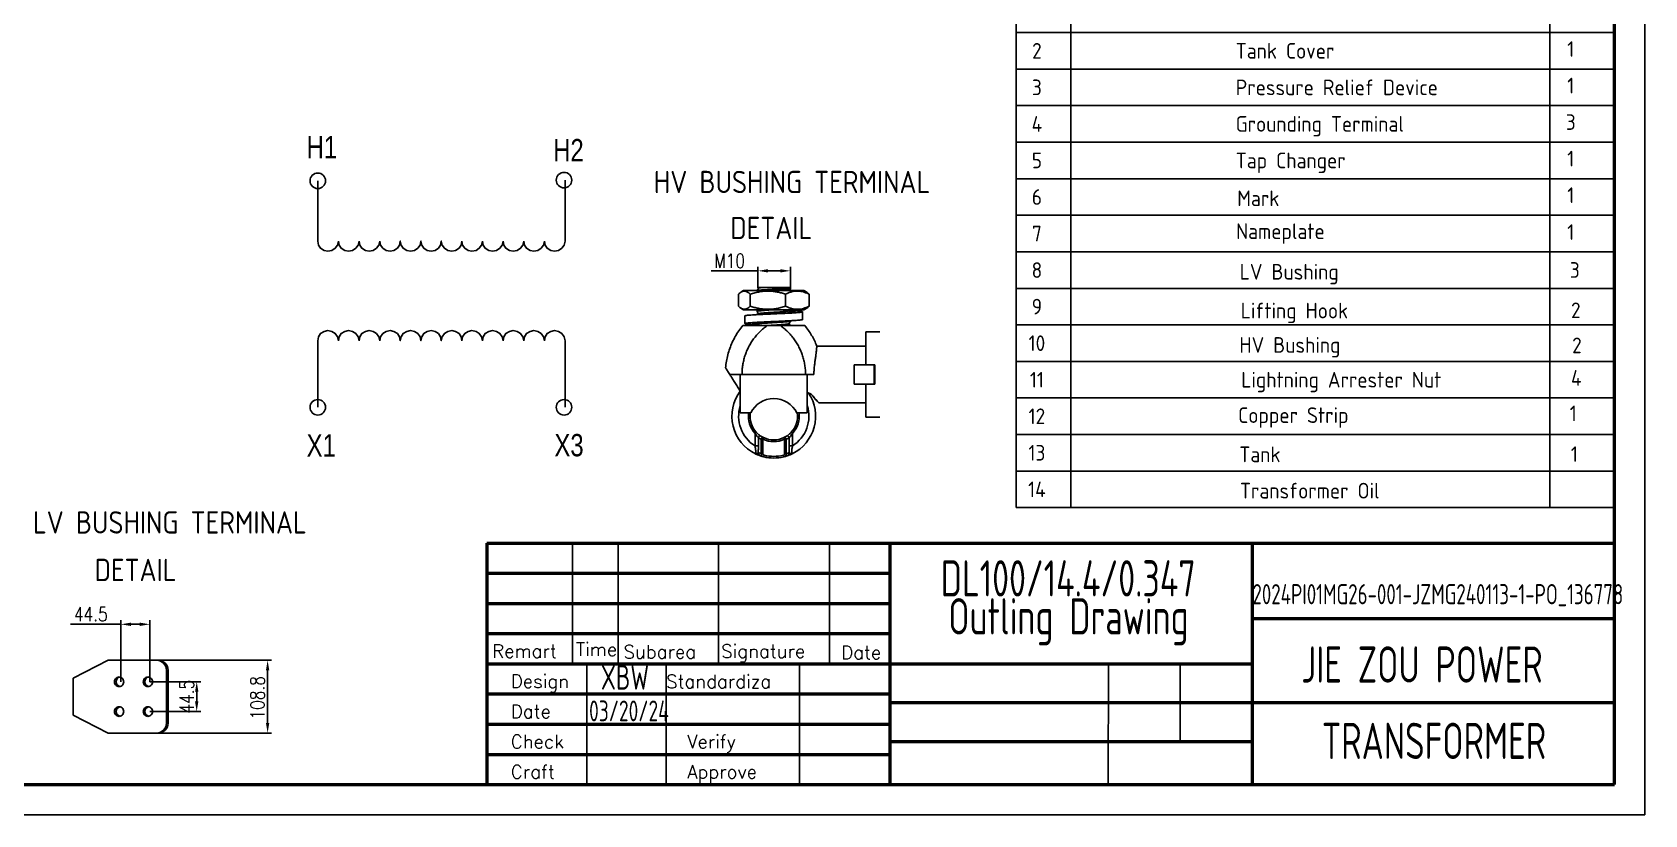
# Model space of a CAD drawing. Header units: millimetres. Extents: x 119255 to 128417, y -8474 to -5389.
# Drawn here: x 126007 to 128417, y -8474 to -7305 of the extents above; entities that cross this region are included whole.
import ezdxf
from ezdxf.enums import TextEntityAlignment as Align

# ---------------------------------------------------------------- set-up
doc = ezdxf.new("R2010")
doc.units = ezdxf.units.MM
doc.header["$LTSCALE"] = 3
for name, color, linetype in [('A', 3, 'Continuous'), ('S', 254, 'Continuous'), ('几何体', 7, 'Continuous')]:
    doc.layers.add(name, color=color, linetype=linetype)
doc.layers.add('标注、文本', color=3, linetype='Continuous', lineweight=25)
doc.layers.add('粗实线', color=4, linetype='Continuous', lineweight=53)
doc.styles.add('pdm', font='gbenor.shx', dxfattribs={"width": 0.8, "bigfont": 'gbhzfs.shx'})
doc.styles.add('ST_WIN', font='isocp2.shx', dxfattribs={"bigfont": 'hzdxfst.shx'})
doc.styles.get("Standard").update_dxf_attribs({"font": 'txt', "bigfont": 'gbcbig.shx'})
doc.styles.add('TH_GBDIM', font='romans.shx', dxfattribs={"width": 0.8, "bigfont": 'gbcbig.shx'})
doc.dimstyles.new('TH_GBDIM1', dxfattribs={"dimscale": 3, "dimtxt": 3.5, "dimasz": 2.5, "dimexe": 2, "dimexo": 0, "dimgap": 1.5, "dimtad": 1, "dimdec": 1, "dimzin": 0, "dimdsep": 46, "dimtxsty": 'TH_GBDIM', "dimcen": 2.5, "dimclrd": 3, "dimclre": 256, "dimclrt": 2, "dimadec": 0, "dimazin": 0, "dimtfac": 0.714286, "dimtdec": 1, "dimtmove": 0, "dimatfit": 3, "dimfxl": 0, "dimtzin": 0, "dimlwd": -1, "dimlwe": -1, "dimarcsym": 0})

# ---------------------------------------------------------------- blocks, each defined once
blk = doc.blocks.new('*D40')
at = {"layer": 'Defpoints', "color": 0}
for p in [(127091.6, -7661.5), (127091.6, -7686.2), (127140.1, -7686.2)]:
    blk.add_point(p, dxfattribs=at)
at = {"layer": '标注、文本'}
for p, q in [((127091.6, -7686.2), (127091.6, -7655.5)), ((127140.1, -7686.2), (127140.1, -7655.5))]:
    blk.add_line(p, q, dxfattribs=at)
at = {"layer": '标注、文本', "color": 3}
for p, q in [((127091.6, -7661.5), (127022, -7661.5)), ((127125.1, -7661.5), (127106.6, -7661.5))]:
    blk.add_line(p, q, dxfattribs=at)
for points in [[(127106.6, -7659), (127106.6, -7664), (127091.6, -7661.5)], [(127125.1, -7659), (127125.1, -7664), (127140.1, -7661.5)]]:
    blk.add_solid(points, dxfattribs=at)
at = {"layer": '标注、文本', "color": 2, "insert": (127049.3, -7646.5), "char_height": 21, "attachment_point": 5, "style": 'TH_GBDIM'}
blk.add_mtext('M10', dxfattribs=at)
blk = doc.blocks.new('*D41')
at = {"layer": 'Defpoints', "color": 0}
for p in [(126193.4, -8243.3), (126193.4, -8352.1), (126359.1, -8352.1)]:
    blk.add_point(p, dxfattribs=at)
at = {"layer": '标注、文本'}
for p, q in [((126193.4, -8243.3), (126365.1, -8243.3)), ((126193.4, -8352.1), (126365.1, -8352.1))]:
    blk.add_line(p, q, dxfattribs=at)
at = {"layer": '标注、文本', "color": 3}
blk.add_line((126359.1, -8258.3), (126359.1, -8337.1), dxfattribs=at)
for points in [[(126356.6, -8258.3), (126361.6, -8258.3), (126359.1, -8243.3)], [(126356.6, -8337.1), (126361.6, -8337.1), (126359.1, -8352.1)]]:
    blk.add_solid(points, dxfattribs=at)
at = {"layer": '标注、文本', "color": 2, "insert": (126344.1, -8299.4), "char_height": 21, "attachment_point": 5, "rotation": 90, "style": 'TH_GBDIM'}
blk.add_mtext('108.8', dxfattribs=at)
blk = doc.blocks.new('*D42')
at = {"layer": 'Defpoints', "color": 0}
for p in [(126140, -8189.6), (126140, -8275.4), (126183, -8275.4)]:
    blk.add_point(p, dxfattribs=at)
at = {"layer": '标注、文本', "color": 3}
for p, q in [((126140, -8189.6), (126064.8, -8189.6)), ((126168, -8189.6), (126155, -8189.6))]:
    blk.add_line(p, q, dxfattribs=at)
at = {"layer": '标注、文本'}
for p, q in [((126140, -8275.4), (126140, -8183.6)), ((126183, -8275.4), (126183, -8183.6))]:
    blk.add_line(p, q, dxfattribs=at)
at = {"layer": '标注、文本', "color": 3}
for points in [[(126155, -8187.1), (126155, -8192.1), (126140, -8189.6)], [(126168, -8187.1), (126168, -8192.1), (126183, -8189.6)]]:
    blk.add_solid(points, dxfattribs=at)
at = {"layer": '标注、文本', "color": 2, "insert": (126094.9, -8174.6), "char_height": 21, "attachment_point": 5, "style": 'TH_GBDIM'}
blk.add_mtext('44.5', dxfattribs=at)
blk = doc.blocks.new('*D43')
at = {"layer": 'Defpoints', "color": 0}
for p in [(126183, -8275.4), (126183, -8319.9), (126253.2, -8319.9)]:
    blk.add_point(p, dxfattribs=at)
at = {"layer": '标注、文本'}
for p, q in [((126183, -8275.4), (126259.2, -8275.4)), ((126183, -8319.9), (126259.2, -8319.9))]:
    blk.add_line(p, q, dxfattribs=at)
at = {"layer": '标注、文本', "color": 3}
blk.add_line((126253.2, -8290.4), (126253.2, -8304.9), dxfattribs=at)
for points in [[(126250.7, -8290.4), (126255.7, -8290.4), (126253.2, -8275.4)], [(126250.7, -8304.9), (126255.7, -8304.9), (126253.2, -8319.9)]]:
    blk.add_solid(points, dxfattribs=at)
at = {"layer": '标注、文本', "color": 2, "insert": (126238.2, -8297.7), "char_height": 21, "attachment_point": 5, "rotation": 90, "style": 'TH_GBDIM'}
blk.add_mtext('44.5', dxfattribs=at)

msp = doc.modelspace()

# ---------------------------------------------------------------- linework, layer by layer
at = {"layer": 'A'}
for p, q in [((127477.24, -8015.29), (127477.24, -7141.71)), ((128371.45, -8015.29), (128371.45, -7141.71)), ((127558.99, -8015.29), (127558.99, -7196.31)), ((128274.83, -8015.29), (128274.83, -7196.31)), ((127477.24, -7305.5), (128371.45, -7305.5)), ((127477.24, -7360.1), (128371.45, -7360.1)), ((127477.24, -7414.7), (128371.45, -7414.7)), ((127477.24, -7469.3), (128371.45, -7469.3)), ((127477.24, -7469.3), (128371.45, -7469.3)), ((127477.24, -7523.9), (128371.45, -7523.9)), ((127477.24, -7523.9), (128371.45, -7523.9)), ((127477.24, -7578.5), (128371.45, -7578.5)), ((127477.24, -7633.1), (128371.45, -7633.1)), ((127539.64, -7687.7), (128371.45, -7687.7)), ((127539.64, -7742.29), (128371.45, -7742.29)), ((127539.64, -7796.89), (128371.45, -7796.89)), ((127539.64, -7851.49), (128371.45, -7851.49)), ((127539.64, -7906.09), (128371.45, -7906.09)), ((127477.24, -7960.69), (128371.45, -7960.69)), ((127477.24, -8015.29), (128371.45, -8015.29))]:
    msp.add_line(p, q, dxfattribs=at)
at = {"layer": 'S'}
for p, q in [((127477.24, -7687.7), (127539.64, -7687.7)), ((127477.24, -7742.29), (127539.64, -7742.29)), ((127477.24, -7796.89), (127539.64, -7796.89)), ((127477.24, -7851.49), (127539.64, -7851.49)), ((127477.24, -7906.09), (127539.64, -7906.09))]:
    msp.add_line(p, q, dxfattribs=at)
at = {"layer": '几何体'}
for p, q in [((127062.6, -7714.35), (127062.6, -7696.36)), ((127070.23, -7690.86), (127066.08, -7693.51)), ((127070.23, -7690.86), (127085.79, -7690.86)), ((127080.17, -7714.35), (127080.17, -7696.36)), ((127085.79, -7690.86), (127160.42, -7690.86)), ((127091.53, -7686.18), (127092.22, -7687.53)), ((127132.89, -7714.35), (127132.89, -7696.36)), ((127140.31, -7686.45), (127140.15, -7686.13)), ((127140.32, -7688.56), (127140.32, -7686.5)), ((127164.57, -7693.51), (127160.42, -7690.86)), ((127168.05, -7714.35), (127168.05, -7696.36)), ((127066.1, -7717.21), (127070.23, -7719.86)), ((127070.23, -7719.86), (127085.79, -7719.86)), ((127072.24, -7728.76), (127072.24, -7740.26)), ((127085.79, -7719.86), (127160.42, -7719.86)), ((127090.4, -7719.99), (127090.32, -7720.04)), ((127090.32, -7720.04), (127090.32, -7722.1)), ((127092.25, -7725.81), (127091.71, -7726.88)), ((127138.4, -7721.12), (127139.04, -7719.86)), ((127158.4, -7734.26), (127158.4, -7722.76)), ((127160.42, -7719.86), (127164.55, -7717.21)), ((127090.69, -7738.98), (127090.32, -7739.21)), ((127090.32, -7739.21), (127090.32, -7741.27)), ((127090.41, -7739.01), (127090.34, -7739.16)), ((127125.29, -7743.36), (127105.36, -7743.36)), ((127140.32, -7736.48), (127140.32, -7736.08)), ((127273.82, -7752.61), (127252.82, -7752.61)), ((127252.82, -7752.61), (127252.82, -7802.11)), ((127252.82, -7773.86), (127179.66, -7773.86)), ((127235.32, -7830.61), (127235.32, -7802.11)), ((127235.32, -7802.11), (127265.32, -7802.11)), ((127265.32, -7802.11), (127265.32, -7830.61)), ((127265.32, -7802.11), (127266.32, -7802.11)), ((127266.32, -7802.11), (127266.32, -7830.61)), ((127065.32, -7873.86), (127065.32, -7816.36)), ((127065.32, -7816.36), (127165.32, -7816.36)), ((127165.32, -7816.36), (127165.32, -7873.86)), ((127265.32, -7830.61), (127235.32, -7830.61)), ((127252.82, -7830.61), (127252.82, -7880.11)), ((127265.32, -7830.61), (127266.32, -7830.61)), ((127080.82, -7873.86), (127065.32, -7873.86)), ((127165.32, -7873.86), (127149.82, -7873.86)), ((127182.83, -7858.86), (127252.82, -7858.86)), ((127252.82, -7880.11), (127273.82, -7880.11)), ((127087.35, -7904.38), (127089.19, -7902.69)), ((127087.35, -7923.09), (127087.35, -7904.38)), ((127092.32, -7923.09), (127087.35, -7923.09)), ((127092.32, -7910.65), (127092.32, -7923.09)), ((127096.58, -7913.01), (127099.06, -7913.01)), ((127096.58, -7934.49), (127096.58, -7913.01)), ((127100.13, -7910.75), (127099.06, -7913.01)), ((127099.06, -7913.01), (127099.06, -7934.49)), ((127130.52, -7910.75), (127131.59, -7913.01)), ((127134.07, -7913.01), (127131.59, -7913.01)), ((127131.59, -7934.49), (127131.59, -7913.01)), ((127134.07, -7913.01), (127134.07, -7934.49)), ((127138.33, -7923.09), (127138.33, -7910.65)), ((127143.3, -7923.09), (127138.33, -7923.09)), ((127143.3, -7904.38), (127141.46, -7902.69)), ((127143.3, -7904.38), (127143.3, -7923.09)), ((127099.06, -7934.49), (127096.58, -7934.49)), ((127100.98, -7936.93), (127100.38, -7939.35)), ((127129.67, -7936.93), (127130.27, -7939.35)), ((127131.59, -7934.49), (127134.07, -7934.49)), ((126121, -8243.3), (126068.39, -8269.99)), ((126193.44, -8243.3), (126121, -8243.3)), ((126193.44, -8243.3), (126195.9, -8243.3)), ((126210.39, -8258.3), (126207.93, -8258.3)), ((126207.93, -8337.1), (126207.93, -8258.3)), ((126210.39, -8337.1), (126210.39, -8258.3)), ((126068.39, -8325.41), (126121, -8352.1)), ((126121, -8352.1), (126193.44, -8352.1)), ((126195.9, -8352.1), (126193.44, -8352.1)), ((126207.93, -8337.1), (126210.39, -8337.1))]:
    msp.add_line(p, q, dxfattribs=at)
at = {"layer": '几何体', "flags": 128}
for points in [[(126144.23, -8275.45), (126144.06, -8273.86), (126143.54, -8272.35), (126142.72, -8270.99), (126141.63, -8269.86), (126140.32, -8269.01), (126138.86, -8268.48), (126137.32, -8268.3), (126135.79, -8268.48), (126134.33, -8269.01), (126133.02, -8269.86), (126131.92, -8270.99), (126131.1, -8272.35), (126130.59, -8273.86), (126130.42, -8275.45), (126130.59, -8277.04), (126131.1, -8278.55), (126131.92, -8279.91), (126133.02, -8281.04), (126134.33, -8281.89), (126135.79, -8282.42), (126137.32, -8282.6), (126138.86, -8282.42), (126140.32, -8281.89), (126141.63, -8281.04), (126142.72, -8279.91), (126143.54, -8278.55), (126144.06, -8277.04), (126144.23, -8275.45)], [(126187.21, -8275.45), (126187.04, -8273.86), (126186.53, -8272.35), (126185.71, -8270.99), (126184.61, -8269.86), (126183.3, -8269.01), (126181.84, -8268.48), (126180.31, -8268.3), (126178.77, -8268.48), (126177.31, -8269.01), (126176, -8269.86), (126174.91, -8270.99), (126174.08, -8272.35), (126173.57, -8273.86), (126173.4, -8275.45), (126173.57, -8277.04), (126174.08, -8278.55), (126174.91, -8279.91), (126176, -8281.04), (126177.31, -8281.89), (126178.77, -8282.42), (126180.31, -8282.6), (126181.84, -8282.42), (126183.3, -8281.89), (126184.61, -8281.04), (126185.71, -8279.91), (126186.53, -8278.55), (126187.04, -8277.04), (126187.21, -8275.45)], [(126144.23, -8319.95), (126144.06, -8318.36), (126143.54, -8316.85), (126142.72, -8315.49), (126141.63, -8314.36), (126140.32, -8313.51), (126138.86, -8312.98), (126137.32, -8312.8), (126135.79, -8312.98), (126134.33, -8313.51), (126133.02, -8314.36), (126131.92, -8315.49), (126131.1, -8316.85), (126130.59, -8318.36), (126130.42, -8319.95), (126130.59, -8321.54), (126131.1, -8323.05), (126131.92, -8324.41), (126133.02, -8325.54), (126134.33, -8326.39), (126135.79, -8326.92), (126137.32, -8327.1), (126138.86, -8326.92), (126140.32, -8326.39), (126141.63, -8325.54), (126142.72, -8324.41), (126143.54, -8323.05), (126144.06, -8321.54), (126144.23, -8319.95)], [(126187.21, -8319.95), (126187.04, -8318.36), (126186.53, -8316.85), (126185.71, -8315.49), (126184.61, -8314.36), (126183.3, -8313.51), (126181.84, -8312.98), (126180.31, -8312.8), (126178.77, -8312.98), (126177.31, -8313.51), (126176, -8314.36), (126174.91, -8315.49), (126174.08, -8316.85), (126173.57, -8318.36), (126173.4, -8319.95), (126173.57, -8321.54), (126174.08, -8323.05), (126174.91, -8324.41), (126176, -8325.54), (126177.31, -8326.39), (126178.77, -8326.92), (126180.31, -8327.1), (126181.84, -8326.92), (126183.3, -8326.39), (126184.61, -8325.54), (126185.71, -8324.41), (126186.53, -8323.05), (126187.04, -8321.54), (126187.21, -8319.95)]]:
    msp.add_lwpolyline(points, dxfattribs=at)
at = {"layer": '几何体'}
for centre, radius, start, end in [((127115.32, -7878.67), 62.5, 143.18845, 243.95104), ((127115.32, -7890.79), 38.43, 26.13864, 153.86136), ((127115.32, -7878.67), 62.5, 296.04896, 33.63315), ((127115.32, -7878.67), 52.5, 162.24721, 237.80102), ((127115.32, -7878.67), 38, 172.7311, 222.59215), ((127115.32, -7878.67), 35.5, 172.21614, 222.59215), ((127115.32, -7878.67), 35.5, 317.40785, 7.78386), ((127115.32, -7878.67), 52.5, 302.19898, 17.75279), ((127115.32, -7878.67), 38, 317.40785, 7.2689), ((127094.82, -7910.66), 2.5, 57.73446, 179.77206), ((127112.84, -7878.67), 38, 237.31442, 244.66198), ((127115.32, -7878.67), 35.5, 237.31442, 244.66198), ((127099.07, -7913.01), 2.5, 64.99822, 179.88624), ((127115.32, -7878.67), 38, 244.66198, 295.33802), ((127115.32, -7878.67), 35.5, 244.66198, 295.33802), ((127115.32, -7878.67), 35.5, 295.33802, 302.68558), ((127131.57, -7913.01), 2.5, 0.11376, 115.00178), ((127117.81, -7878.67), 38, 295.33802, 302.68558), ((127135.83, -7910.66), 2.5, 0.22794, 122.26554), ((127096.96, -7933.19), 4.97, 179.62661, 251.26159), ((127110.35, -7878.67), 57.5, 251.37758, 256.13637), ((127115.32, -7878.67), 62.5, 251.37758, 256.16785), ((127115.32, -7878.67), 62.5, 256.16785, 283.83215), ((127115.32, -7878.67), 60, 256.16785, 283.83215), ((127115.32, -7878.67), 62.5, 283.83215, 288.62242), ((127120.29, -7878.67), 57.5, 283.86363, 288.62242), ((127133.69, -7933.19), 4.97, 288.73841, 0.37339), ((126193.18, -8258.05), 14.75, 359.02424, 88.98981), ((126195.64, -8258.05), 14.75, 359.02424, 88.98981), ((126140.01, -8275.45), 7.19, 101.71697, 258.28303), ((126182.99, -8275.45), 7.19, 101.71698, 258.28302), ((126140.01, -8319.95), 7.19, 101.71698, 258.28302), ((126182.99, -8319.95), 7.19, 101.71697, 258.28303), ((126193.18, -8337.35), 14.75, 271.01019, 0.97576), ((126195.64, -8337.35), 14.75, 271.01019, 0.97576)]:
    msp.add_arc(centre, radius, start, end, dxfattribs=at)
for points, knots in [([(127062.6, -7696.36), (127063.36, -7695.66), (127064.89, -7694.25), (127067.25, -7692.73), (127069.67, -7691.82), (127071.99, -7691.67), (127074.16, -7692.17), (127076.18, -7693.13), (127078.18, -7694.52), (127079.5, -7695.75), (127080.17, -7696.36)], [0, 0, 0, 0, 0.1336425, 0.2672363, 0.4045834, 0.541898, 0.6551992, 0.7685228, 0.884248, 1, 1, 1, 1]), ([(127080.17, -7696.36), (127082.46, -7695.66), (127087.04, -7694.25), (127094.13, -7692.73), (127101.4, -7691.82), (127108.35, -7691.67), (127114.86, -7692.17), (127120.92, -7693.13), (127126.94, -7694.52), (127130.91, -7695.75), (127132.89, -7696.36)], [0, 0, 0, 0, 0.1336425, 0.2672363, 0.4045834, 0.541898, 0.6551992, 0.7685228, 0.884248, 1, 1, 1, 1]), ([(127092.25, -7687.48), (127091.93, -7688.1), (127091.36, -7689.23), (127090.79, -7690.36), (127090.53, -7690.86)], [0, 0, 0, 0, 0.5567059, 1, 1, 1, 1]), ([(127140.23, -7686.45), (127140.27, -7686.47), (127140.5, -7686.58), (127139.94, -7686.81), (127138.59, -7687.09), (127136.24, -7687.4), (127133.12, -7687.7), (127129.3, -7687.99), (127124.96, -7688.29), (127120.23, -7688.6), (127115.32, -7688.9), (127110.42, -7689.19), (127105.69, -7689.5), (127101.35, -7689.8), (127097.53, -7690.09), (127094.43, -7690.39), (127092.34, -7690.65), (127091.67, -7690.8), (127091.44, -7690.86)], [0, 0, 0, 0, 0.011339, 0.0796235, 0.1469262, 0.2150508, 0.2834423, 0.3508608, 0.4187734, 0.4872185, 0.554868, 0.6225175, 0.6909627, 0.7588753, 0.8262938, 0.8946853, 0.9628099, 1, 1, 1, 1]), ([(127091.56, -7686.17), (127091.6, -7686.17), (127091.7, -7686.17), (127092.7, -7686.17), (127094.29, -7686.17), (127096.52, -7686.17), (127098.78, -7686.17), (127100.35, -7686.17), (127100.86, -7686.17)], [0, 0, 0, 0, 0.1744692, 0.3563639, 0.5436027, 0.7238546, 0.9094639, 1, 1, 1, 1]), ([(127100.86, -7686.17), (127100.23, -7686.22), (127098.45, -7686.37), (127096, -7686.63), (127093.87, -7686.94), (127092.56, -7687.21), (127092.39, -7687.39), (127092.32, -7687.48)], [0, 0, 0, 0, 0.1252265, 0.3553335, 0.5845415, 0.8109807, 1, 1, 1, 1]), ([(127100.86, -7686.17), (127101.88, -7686.17), (127103.94, -7686.17), (127107.48, -7686.17), (127111.25, -7686.17), (127115.14, -7686.17), (127119.1, -7686.17), (127122.98, -7686.17), (127126.72, -7686.17), (127130.16, -7686.17), (127133.23, -7686.17), (127135.82, -7686.17), (127137.9, -7686.17), (127139.32, -7686.17), (127140.09, -7686.17), (127140.09, -7686.17), (127140.09, -7686.17)], [0, 0, 0, 0, 0.0706046, 0.1432471, 0.2138466, 0.2864695, 0.3574563, 0.4304155, 0.5028638, 0.57741, 0.6500154, 0.7246462, 0.7986045, 0.8747015, 0.9489552, 1, 1, 1, 1]), ([(127140.25, -7688.61), (127140.16, -7688.69), (127139.98, -7688.88), (127138.55, -7689.15), (127136.25, -7689.46), (127133.11, -7689.76), (127129.3, -7690.06), (127124.95, -7690.35), (127120.76, -7690.63), (127118.04, -7690.79), (127116.96, -7690.86)], [0, 0, 0, 0, 0.1129869, 0.2449351, 0.3784947, 0.5125774, 0.6447526, 0.7778965, 0.9120844, 1, 1, 1, 1]), ([(127132.89, -7696.36), (127134.39, -7695.67), (127137.33, -7694.31), (127141.82, -7692.85), (127146.34, -7691.92), (127150.95, -7691.65), (127155.47, -7692.05), (127159.81, -7693.05), (127163.97, -7694.47), (127166.69, -7695.73), (127168.05, -7696.36)], [0, 0, 0, 0, 0.1314085, 0.257448, 0.383446, 0.5134136, 0.643385, 0.7621543, 0.8811202, 1, 1, 1, 1]), ([(127139.17, -7690.86), (127139.23, -7690.74), (127139.61, -7689.99), (127139.99, -7689.24), (127140.31, -7688.61)], [0, 0, 0, 0, 0.1627992, 1, 1, 1, 1]), ([(127168.05, -7696.36), (127167.29, -7695.64), (127166.13, -7694.53), (127164.94, -7693.81), (127164.53, -7693.56)], [0, 0, 0, 0, 0.6559929, 1, 1, 1, 1]), ([(127080.17, -7714.35), (127079.4, -7715.06), (127077.88, -7716.47), (127075.51, -7717.99), (127073.09, -7718.89), (127070.77, -7719.05), (127068.61, -7718.55), (127066.59, -7717.59), (127064.58, -7716.2), (127063.26, -7714.97), (127062.6, -7714.35)], [0, 0, 0, 0, 0.1336425, 0.2672363, 0.4045834, 0.541898, 0.6551992, 0.7685228, 0.884248, 1, 1, 1, 1]), ([(127138.53, -7720.86), (127139.8, -7720.93), (127142.96, -7721.09), (127147.3, -7721.35), (127151.49, -7721.66), (127154.76, -7721.96), (127157.05, -7722.26), (127158.32, -7722.55), (127158.53, -7722.86), (127157.68, -7723.16), (127155.78, -7723.46), (127152.9, -7723.75), (127149.08, -7724.06), (127144.41, -7724.36), (127139.06, -7724.66), (127133.12, -7724.95), (127126.72, -7725.26), (127120.04, -7725.56), (127113.27, -7725.86), (127106.55, -7726.15), (127100.02, -7726.46), (127093.87, -7726.76), (127088.27, -7727.06), (127083.33, -7727.35), (127079.16, -7727.66), (127075.88, -7727.96), (127073.62, -7728.26), (127072.38, -7728.52), (127072.36, -7728.69), (127072.36, -7728.76)], [0, 0, 0, 0, 0.0253748, 0.0630724, 0.1012418, 0.1394111, 0.1771087, 0.2148063, 0.2529757, 0.291145, 0.3288426, 0.3665402, 0.4047095, 0.4428789, 0.4805765, 0.5182741, 0.5564434, 0.5946128, 0.6323104, 0.6700079, 0.7081773, 0.7463467, 0.7840442, 0.8217418, 0.8599112, 0.8980805, 0.9357781, 0.9734757, 1, 1, 1, 1]), ([(127132.89, -7714.35), (127130.6, -7715.06), (127126.02, -7716.47), (127118.92, -7717.99), (127111.66, -7718.89), (127104.7, -7719.05), (127098.2, -7718.55), (127092.14, -7717.59), (127086.11, -7716.2), (127082.15, -7714.97), (127080.17, -7714.35)], [0, 0, 0, 0, 0.1336425, 0.2672363, 0.4045834, 0.541898, 0.6551992, 0.7685228, 0.884248, 1, 1, 1, 1]), ([(127112.85, -7719.86), (127112.05, -7719.91), (127109.61, -7720.05), (127105.7, -7720.31), (127101.34, -7720.61), (127097.53, -7720.9), (127094.4, -7721.21), (127092.06, -7721.51), (127090.7, -7721.8), (127090.16, -7722.02), (127090.37, -7722.13), (127090.4, -7722.15)], [0, 0, 0, 0, 0.06396167, 0.19564291, 0.3262997, 0.45600579, 0.58758386, 0.71864851, 0.84813187, 0.97950409, 1, 1, 1, 1]), ([(127090.34, -7722.15), (127090.65, -7722.78), (127091.28, -7724.02), (127091.91, -7725.25), (127092.22, -7725.86)], [0, 0, 0, 0, 0.50694105, 1, 1, 1, 1]), ([(127138.34, -7721.12), (127138.26, -7721.21), (127138.09, -7721.39), (127136.77, -7721.67), (127134.65, -7721.97), (127131.75, -7722.28), (127128.23, -7722.57), (127124.22, -7722.87), (127119.86, -7723.17), (127115.53, -7723.45), (127111.42, -7723.72), (127107.61, -7723.99), (127104.03, -7724.25), (127101.18, -7724.47), (127098.47, -7724.71), (127096, -7724.97), (127093.87, -7725.27), (127092.56, -7725.54), (127092.39, -7725.73), (127092.32, -7725.81)], [0, 0, 0, 0, 0.0534828, 0.1167547, 0.1808002, 0.2450969, 0.3084777, 0.3723236, 0.4366708, 0.500269, 0.5550889, 0.6105938, 0.6659809, 0.7205791, 0.75557, 0.8198667, 0.8839122, 0.9471841, 1, 1, 1, 1]), ([(127138.56, -7721.34), (127138.6, -7721.35), (127139.85, -7721.45), (127141.79, -7721.66), (127144.24, -7721.96), (127145.91, -7722.26), (127146.84, -7722.55), (127147, -7722.86), (127146.37, -7723.16), (127144.98, -7723.46), (127142.87, -7723.75), (127140.07, -7724.06), (127136.65, -7724.36), (127132.72, -7724.66), (127128.37, -7724.95), (127123.68, -7725.26), (127119.26, -7725.53), (127116.44, -7725.7), (127115.28, -7725.77)], [0, 0, 0, 0, 0.00198403, 0.07024202, 0.13850001, 0.20591148, 0.27332294, 0.34158093, 0.40983892, 0.47725039, 0.54466185, 0.61291985, 0.68117784, 0.7485893, 0.81600077, 0.88425876, 0.95251675, 1, 1, 1, 1]), ([(127168.05, -7714.35), (127166.69, -7714.98), (127163.97, -7716.24), (127159.81, -7717.66), (127155.52, -7718.65), (127151.1, -7719.06), (127146.54, -7718.82), (127141.96, -7717.91), (127137.38, -7716.43), (127134.39, -7715.05), (127132.89, -7714.35)], [0, 0, 0, 0, 0.1188795, 0.2378452, 0.3566142, 0.4824661, 0.6083134, 0.7384292, 0.8685918, 1, 1, 1, 1]), ([(127139.94, -7724.06), (127139.75, -7723.67), (127139.24, -7722.68), (127138.73, -7721.68), (127138.42, -7721.07)], [0, 0, 0, 0, 0.3880679, 1, 1, 1, 1]), ([(127164.53, -7717.19), (127165.04, -7716.85), (127166.23, -7716.08), (127167.39, -7714.98), (127168.05, -7714.35)], [0, 0, 0, 0, 0.4297346, 1, 1, 1, 1]), ([(127043.26, -7806.36), (127043.63, -7803.1), (127044.36, -7796.57), (127046.52, -7786.94), (127049.45, -7777.52), (127053.18, -7768.36), (127057.71, -7759.56), (127062.94, -7751.15), (127067, -7745.95), (127069.04, -7743.36)], [0, 0, 0, 0, 0.1425337, 0.2850681, 0.4276034, 0.5707028, 0.7138014, 0.8569007, 1, 1, 1, 1]), ([(127105.36, -7743.36), (127103.47, -7744.78), (127099.69, -7747.62), (127094.46, -7752.44), (127089.59, -7757.64), (127085.15, -7763.21), (127081.16, -7769.1), (127077.67, -7775.27), (127074.68, -7781.7), (127072.21, -7788.37), (127070.27, -7795.22), (127068.87, -7802.2), (127067.99, -7809.26), (127067.88, -7813.99), (127067.83, -7816.36)], [0, 0, 0, 0, 0.0832172, 0.1663847, 0.2500233, 0.3337131, 0.4168632, 0.4999998, 0.583099, 0.6662492, 0.7499764, 0.8335965, 0.916764, 1, 1, 1, 1]), ([(127069.06, -7743.36), (127069.08, -7743.36), (127069.13, -7743.36), (127069.51, -7743.36), (127070.12, -7743.36), (127070.94, -7743.36), (127071.92, -7743.36), (127073.02, -7743.36), (127074.29, -7743.36), (127075.72, -7743.36), (127077.53, -7743.36), (127079.79, -7743.36), (127082.61, -7743.36), (127085.7, -7743.36), (127089.09, -7743.36), (127092.78, -7743.36), (127096.77, -7743.36), (127100.99, -7743.36), (127103.88, -7743.36), (127105.36, -7743.36)], [0, 0, 0, 0, 0.0632213, 0.1255669, 0.1872543, 0.2485081, 0.3011813, 0.3523364, 0.402151, 0.4508173, 0.4985414, 0.5649917, 0.6283598, 0.6894952, 0.7493425, 0.8108636, 0.8723314, 0.934986, 1, 1, 1, 1]), ([(127158.29, -7734.26), (127158.32, -7734.29), (127158.46, -7734.43), (127157.63, -7734.66), (127155.79, -7734.96), (127152.89, -7735.25), (127149.08, -7735.56), (127144.41, -7735.86), (127139.06, -7736.16), (127133.12, -7736.45), (127126.72, -7736.76), (127120.04, -7737.06), (127113.27, -7737.36), (127106.55, -7737.65), (127100.02, -7737.96), (127093.87, -7738.26), (127088.27, -7738.56), (127083.33, -7738.85), (127079.16, -7739.16), (127075.89, -7739.46), (127073.6, -7739.76), (127072.33, -7740.05), (127072.11, -7740.36), (127072.97, -7740.66), (127074.87, -7740.96), (127077.75, -7741.25), (127081.58, -7741.56), (127085.92, -7741.85), (127089.25, -7742.02), (127090.74, -7742.1)], [0, 0, 0, 0, 0.0117613, 0.0502697, 0.0883021, 0.1263345, 0.1648429, 0.2033512, 0.2413836, 0.279416, 0.3179244, 0.3564328, 0.3944652, 0.4324976, 0.471006, 0.5095144, 0.5475468, 0.5855792, 0.6240876, 0.6625959, 0.7006283, 0.7386608, 0.7771691, 0.8156775, 0.8537099, 0.8917423, 0.9302507, 0.9687591, 1, 1, 1, 1]), ([(127115.28, -7737.27), (127114.79, -7737.3), (127112.67, -7737.43), (127108.89, -7737.65), (127104.1, -7737.96), (127099.59, -7738.26), (127095.49, -7738.56), (127091.87, -7738.85), (127088.81, -7739.16), (127086.41, -7739.46), (127084.74, -7739.76), (127083.8, -7740.05), (127083.65, -7740.36), (127084.27, -7740.66), (127085.68, -7740.96), (127087.69, -7741.24), (127089.55, -7741.44), (127090.44, -7741.53)], [0, 0, 0, 0, 0.0206777, 0.0906243, 0.1614492, 0.2322742, 0.3022208, 0.3721675, 0.4429924, 0.5138174, 0.583764, 0.6537106, 0.7245356, 0.7953606, 0.8653072, 0.9352538, 1, 1, 1, 1]), ([(127140.32, -7736.48), (127140.23, -7736.58), (127140.04, -7736.78), (127138.56, -7737.07), (127136.25, -7737.37), (127133.11, -7737.68), (127129.3, -7737.97), (127124.95, -7738.27), (127120.23, -7738.58), (127115.32, -7738.87), (127110.42, -7739.17), (127105.69, -7739.48), (127101.34, -7739.78), (127097.53, -7740.07), (127094.4, -7740.37), (127092.06, -7740.68), (127090.7, -7740.96), (127090.16, -7741.18), (127090.37, -7741.3), (127090.4, -7741.32)], [0, 0, 0, 0, 0.0622062, 0.1235181, 0.1855787, 0.2478824, 0.3092997, 0.3711672, 0.4335197, 0.4951475, 0.5567752, 0.6191278, 0.6809953, 0.7424126, 0.8047163, 0.8667769, 0.9280887, 0.990295, 1, 1, 1, 1]), ([(127090.34, -7741.32), (127090.65, -7741.94), (127091, -7742.62), (127091.35, -7743.3), (127091.37, -7743.36)], [0, 0, 0, 0, 0.92269038, 1, 1, 1, 1]), ([(127138.34, -7740.29), (127138.26, -7740.37), (127138.09, -7740.56), (127136.77, -7740.83), (127134.65, -7741.14), (127131.75, -7741.44), (127128.23, -7741.73), (127124.22, -7742.03), (127119.86, -7742.34), (127115.53, -7742.62), (127111.43, -7742.89), (127108.29, -7743.1), (127106.59, -7743.23), (127106.06, -7743.27)], [0, 0, 0, 0, 0.0842117, 0.1838367, 0.2846799, 0.3859187, 0.4857153, 0.5862443, 0.6875625, 0.7877015, 0.8740184, 0.961414, 1, 1, 1, 1]), ([(127114.93, -7737.29), (127114.92, -7737.29), (127114.88, -7737.29), (127115.13, -7737.28), (127115.32, -7737.27)], [0, 0, 0, 0, 0.2579346, 1, 1, 1, 1]), ([(127162.82, -7816.36), (127162.77, -7813.99), (127162.66, -7809.26), (127161.78, -7802.21), (127160.38, -7795.22), (127158.44, -7788.37), (127155.96, -7781.7), (127152.97, -7775.27), (127149.48, -7769.1), (127145.5, -7763.21), (127141.06, -7757.64), (127136.19, -7752.44), (127130.96, -7747.62), (127127.18, -7744.78), (127125.29, -7743.36)], [0, 0, 0, 0, 0.0832172, 0.1663848, 0.2500232, 0.3337131, 0.4168633, 0.4999998, 0.583099, 0.6662492, 0.7499764, 0.8335965, 0.9167641, 1, 1, 1, 1]), ([(127125.29, -7743.36), (127126.76, -7743.36), (127129.65, -7743.36), (127133.86, -7743.36), (127137.84, -7743.36), (127141.53, -7743.36), (127144.91, -7743.36), (127147.63, -7743.36), (127149.84, -7743.36), (127151.63, -7743.36), (127153.46, -7743.36), (127155.28, -7743.36), (127157, -7743.36), (127158.46, -7743.36), (127159.99, -7743.36), (127161.31, -7743.36), (127161.49, -7743.36), (127161.59, -7743.36)], [0, 0, 0, 0, 0.0648469, 0.12735777, 0.18869577, 0.25009077, 0.30975052, 0.37071365, 0.41256114, 0.45566254, 0.500252, 0.5598657, 0.62106032, 0.68422791, 0.74972513, 0.87348858, 1, 1, 1, 1]), ([(127138.4, -7740.29), (127138.72, -7739.66), (127139.35, -7738.41), (127139.99, -7737.15), (127140.31, -7736.53)], [0, 0, 0, 0, 0.4999979, 1, 1, 1, 1]), ([(127140.01, -7743.36), (127139.79, -7742.93), (127139.26, -7741.89), (127138.73, -7740.85), (127138.42, -7740.24)], [0, 0, 0, 0, 0.4138802, 1, 1, 1, 1]), ([(127161.61, -7743.36), (127163.45, -7745.69), (127167.12, -7750.35), (127171.91, -7757.86), (127176.19, -7765.66), (127178.5, -7771.13), (127179.66, -7773.86)], [0, 0, 0, 0, 0.2500003, 0.500001, 0.7500005, 1, 1, 1, 1]), ([(127179.66, -7773.86), (127179.65, -7773.95), (127179.63, -7774.14), (127179.51, -7775.7), (127179.31, -7777.87), (127179.07, -7780.2), (127178.77, -7782.88), (127178.39, -7786.03), (127177.92, -7789.58), (127177.4, -7793.38), (127176.82, -7797.52), (127176.25, -7801.91), (127175.79, -7805.95), (127175.36, -7810.77), (127175.3, -7814.48), (127175.26, -7816.36)], [0, 0, 0, 0, 0.0955659, 0.1934007, 0.2985319, 0.3526775, 0.4068231, 0.5117469, 0.5657671, 0.6197879, 0.7252207, 0.7794712, 0.8337198, 0.9160564, 1, 1, 1, 1]), ([(127049.57, -7816.36), (127048.9, -7815.3), (127047.56, -7813.18), (127045.91, -7810.56), (127044.56, -7808.42), (127043.75, -7807.13), (127043.34, -7806.48), (127043.29, -7806.41), (127043.27, -7806.37)], [0, 0, 0, 0, 0.16217366, 0.32755786, 0.5234252, 0.72325151, 0.86109307, 1, 1, 1, 1]), ([(127065.32, -7816.36), (127064.95, -7816.36), (127064.17, -7816.36), (127063.01, -7816.36), (127061.83, -7816.36), (127060.54, -7816.36), (127059.17, -7816.36), (127057.74, -7816.36), (127056.34, -7816.36), (127054.36, -7816.36), (127051.93, -7816.36), (127050.38, -7816.36), (127049.56, -7816.36)], [0, 0, 0, 0, 0.0501892, 0.1052906, 0.1618438, 0.2202446, 0.2975432, 0.3779347, 0.4620333, 0.5503755, 0.7656375, 1, 1, 1, 1]), ([(127049.57, -7816.36), (127050.42, -7817.72), (127052.15, -7820.46), (127054.77, -7824.62), (127057.09, -7828.29), (127059.02, -7831.35), (127061.04, -7834.56), (127063.15, -7837.9), (127064.59, -7840.2), (127065.32, -7841.36)], [0, 0, 0, 0, 0.2029241, 0.4104076, 0.5255073, 0.6406021, 0.7592534, 0.8779025, 1, 1, 1, 1]), ([(127175.26, -7816.36), (127174.53, -7816.36), (127173.05, -7816.36), (127170.67, -7816.36), (127168.28, -7816.36), (127166.54, -7816.36), (127165.53, -7816.36), (127165.32, -7816.36)], [0, 0, 0, 0, 0.2674046, 0.5399316, 0.7407656, 0.9464155, 1, 1, 1, 1]), ([(127165.32, -7843.74), (127166.2, -7843.83), (127167.94, -7844), (127170.02, -7845.03), (127171.61, -7846.16), (127172.74, -7847.22), (127173.31, -7847.92), (127173.56, -7848.22)], [0, 0, 0, 0, 0.2414034, 0.4809203, 0.6697308, 0.8588149, 1, 1, 1, 1]), ([(127182.82, -7858.86), (127182.78, -7858.82), (127182.7, -7858.74), (127181.97, -7858.01), (127180.62, -7856.62), (127178.57, -7854.41), (127176.15, -7851.66), (127174.41, -7849.43), (127173.53, -7848.31)], [0, 0, 0, 0, 0.1303548, 0.2632452, 0.4465363, 0.6349471, 0.8160864, 1, 1, 1, 1]), ([(127173.56, -7848.22), (127174.18, -7849.01), (127175.42, -7850.6), (127177.19, -7852.7), (127178.84, -7854.58), (127180.23, -7856.12), (127181.34, -7857.31), (127182.16, -7858.17), (127182.72, -7858.74), (127182.79, -7858.82), (127182.82, -7858.86)], [0, 0, 0, 0, 0.1278984, 0.2557769, 0.3879285, 0.5200354, 0.6360746, 0.7534391, 0.8757131, 1, 1, 1, 1]), ([(127092.32, -7910.65), (127092.22, -7910.55), (127092.01, -7910.35), (127091.18, -7909.51), (127089.99, -7908.15), (127088.62, -7906.38), (127087.73, -7904.99), (127087.35, -7904.38)], [0, 0, 0, 0, 0.1542537, 0.3161539, 0.4992759, 0.7831329, 1, 1, 1, 1]), ([(127087.88, -7934.82), (127087.95, -7934.83), (127088.1, -7934.85), (127088.27, -7934.54), (127088.44, -7933.76), (127088.48, -7932.66), (127088.44, -7931.21), (127088.35, -7929.81), (127088.2, -7928.44), (127088.01, -7926.97), (127087.78, -7925.41), (127087.49, -7923.86), (127087.35, -7923.09)], [0, 0, 0, 0, 0.08367067, 0.1745007, 0.26533892, 0.44011004, 0.47421985, 0.59895798, 0.72392292, 0.73029817, 0.86506002, 1, 1, 1, 1]), ([(127089.19, -7902.69), (127089.73, -7903.26), (127090.66, -7904.23), (127092.01, -7905.45), (127093.32, -7906.54), (127094.62, -7907.52), (127095.74, -7908.28), (127096.01, -7908.45), (127096.15, -7908.54)], [0, 0, 0, 0, 0.1909457, 0.3233419, 0.4555706, 0.6406867, 0.8185547, 1, 1, 1, 1]), ([(127092.32, -7923.09), (127092.31, -7924.12), (127092.3, -7926.2), (127092.23, -7928.94), (127092.12, -7931.28), (127092.04, -7932.53), (127091.99, -7933.15)], [0, 0, 0, 0, 0.2897345, 0.5872351, 0.7917695, 1, 1, 1, 1]), ([(127134.49, -7908.54), (127134.53, -7908.52), (127134.69, -7908.42), (127135.42, -7907.94), (127136.98, -7906.82), (127138.69, -7905.42), (127140.23, -7903.98), (127141.05, -7903.12), (127141.46, -7902.69)], [0, 0, 0, 0, 0.07013305, 0.27621219, 0.476705, 0.71243333, 0.8561312, 1, 1, 1, 1]), ([(127143.3, -7904.38), (127142.72, -7905.28), (127141.69, -7906.87), (127140.16, -7908.74), (127139.1, -7909.88), (127138.61, -7910.37), (127138.4, -7910.58), (127138.36, -7910.62), (127138.33, -7910.65)], [0, 0, 0, 0, 0.3224126, 0.5691307, 0.7605823, 0.8991608, 0.9412114, 1, 1, 1, 1]), ([(127138.65, -7933.15), (127138.61, -7932.54), (127138.53, -7931.3), (127138.42, -7928.98), (127138.34, -7926.23), (127138.33, -7924.15), (127138.33, -7923.09)], [0, 0, 0, 0, 0.2044583, 0.4127639, 0.7022418, 1, 1, 1, 1]), ([(127143.3, -7923.09), (127143.15, -7923.86), (127142.86, -7925.41), (127142.51, -7927.83), (127142.29, -7929.93), (127142.17, -7931.95), (127142.18, -7933.17), (127142.27, -7934.05), (127142.38, -7934.54), (127142.55, -7934.85), (127142.7, -7934.83), (127142.77, -7934.82)], [0, 0, 0, 0, 0.1349241, 0.2696702, 0.4285039, 0.5256665, 0.6908906, 0.7346922, 0.8255198, 0.9163391, 1, 1, 1, 1]), ([(127087.88, -7934.82), (127087.88, -7934.82), (127088, -7934.88), (127088.58, -7935.1), (127089.7, -7935.03), (127091.25, -7934.26), (127091.75, -7933.51), (127091.99, -7933.15)], [0, 0, 0, 0, 0.00370978, 0.07523613, 0.36558551, 0.69956339, 1, 1, 1, 1]), ([(127095.37, -7937.89), (127095.21, -7937.84), (127094.9, -7937.74), (127093.88, -7937.38), (127092.57, -7936.88), (127090.87, -7936.2), (127089.26, -7935.48), (127088.17, -7934.96), (127087.89, -7934.82), (127087.88, -7934.82)], [0, 0, 0, 0, 0.1822175, 0.3645988, 0.5342072, 0.7039196, 0.9228217, 0.9968471, 1, 1, 1, 1]), ([(127100.38, -7939.35), (127099.87, -7939.18), (127098.83, -7938.81), (127097.59, -7937.66), (127096.74, -7936.17), (127096.63, -7935.05), (127096.58, -7934.49)], [0, 0, 0, 0, 0.2424251, 0.4952663, 0.7474267, 1, 1, 1, 1]), ([(127099.06, -7934.49), (127099.09, -7934.77), (127099.14, -7935.33), (127099.58, -7936.08), (127100.2, -7936.65), (127100.72, -7936.84), (127100.98, -7936.93)], [0, 0, 0, 0, 0.2520437, 0.5040461, 0.7571208, 1, 1, 1, 1]), ([(127129.67, -7936.93), (127129.94, -7936.83), (127130.48, -7936.64), (127131.1, -7936.04), (127131.51, -7935.3), (127131.56, -7934.75), (127131.59, -7934.49)], [0, 0, 0, 0, 0.2553798, 0.5107858, 0.7654295, 1, 1, 1, 1]), ([(127134.07, -7934.49), (127134.02, -7935.01), (127133.93, -7936.1), (127133.12, -7937.58), (127131.87, -7938.78), (127130.8, -7939.16), (127130.27, -7939.35)], [0, 0, 0, 0, 0.2350736, 0.4899042, 0.7450938, 1, 1, 1, 1]), ([(127142.77, -7934.82), (127142.76, -7934.82), (127142.47, -7934.96), (127141.39, -7935.48), (127139.78, -7936.2), (127138.08, -7936.88), (127136.76, -7937.38), (127135.74, -7937.74), (127135.44, -7937.84), (127135.28, -7937.89)], [0, 0, 0, 0, 0.0031529, 0.0771783, 0.2960804, 0.4657928, 0.6354012, 0.8177825, 1, 1, 1, 1]), ([(127138.65, -7933.15), (127138.89, -7933.51), (127139.4, -7934.26), (127140.94, -7935.03), (127142.07, -7935.1), (127142.65, -7934.88), (127142.76, -7934.82), (127142.77, -7934.82)], [0, 0, 0, 0, 0.3004366, 0.6344145, 0.9247639, 0.9962902, 1, 1, 1, 1])]:
    msp.add_open_spline(points, degree=3, knots=knots, dxfattribs=at)
at = {"layer": '标注、文本'}
for p, q in [((128416.56, -8474.14), (128416.56, -5794.75)), ((126434.07, -7616.99), (126434.07, -7527.02)), ((126803.45, -7616.99), (126803.45, -7525.99)), ((126434.07, -7765.97), (126434.07, -7865.39)), ((126803.45, -7765.97), (126803.45, -7865.39)), ((126814.65, -8068.17), (126814.65, -8248.6)), ((126882.9, -8068.17), (126882.9, -8248.6)), ((127032.65, -8068.17), (127032.65, -8248.6)), ((127198.65, -8068.17), (127198.65, -8248.6)), ((126836.25, -8248.6), (126836.25, -8429.03)), ((126954.47, -8248.6), (126954.47, -8429.03)), ((127153.54, -8248.6), (127153.54, -8429.03)), ((127615.21, -8248.6), (127615.04, -8429.03)), ((127722.68, -8248.6), (127722.68, -8364.7)), ((126068.39, -8325.41), (126068.39, -8269.99)), ((124627.52, -8474.14), (128416.56, -8474.14))]:
    msp.add_line(p, q, dxfattribs=at)
for points in [[(126434.07, -7616.99), (126435.27, -7623.04), (126438.3, -7627.87), (126443.74, -7630.9), (126449.18, -7632.1), (126455.22, -7630.9), (126460.06, -7627.87), (126463.69, -7623.04), (126464.9, -7616.99)], [(126464.9, -7616.99), (126466.11, -7623.04), (126469.13, -7627.87), (126474.57, -7630.9), (126480.01, -7632.1), (126486.06, -7630.9), (126490.89, -7627.87), (126494.52, -7623.04), (126495.73, -7616.99)], [(126495.73, -7616.99), (126496.94, -7623.04), (126499.96, -7627.87), (126505.4, -7630.9), (126510.84, -7632.1), (126516.89, -7630.9), (126521.73, -7627.87), (126525.35, -7623.04), (126526.56, -7616.99)], [(126526.56, -7616.99), (126527.77, -7623.04), (126531.4, -7627.87), (126536.24, -7630.9), (126542.28, -7632.1), (126547.72, -7630.9), (126553.16, -7627.87), (126556.19, -7623.04), (126557.39, -7616.99), (126558.6, -7623.04), (126561.63, -7627.87), (126567.07, -7630.9), (126572.51, -7632.1), (126578.55, -7630.9), (126583.39, -7627.87), (126587.02, -7623.04), (126588.23, -7616.99), (126589.44, -7623.04), (126592.46, -7627.87), (126597.3, -7630.9), (126603.34, -7632.1), (126609.39, -7630.9), (126614.22, -7627.87), (126617.25, -7623.04), (126618.45, -7616.99), (126619.66, -7623.04), (126623.29, -7627.87), (126628.13, -7630.9), (126634.17, -7632.1), (126639.61, -7630.9), (126645.06, -7627.87), (126648.08, -7623.04), (126649.29, -7616.99)], [(126649.29, -7616.99), (126650.5, -7623.04), (126653.52, -7627.87), (126658.96, -7630.9), (126664.4, -7632.1), (126670.45, -7630.9), (126675.28, -7627.87), (126678.91, -7623.04), (126680.12, -7616.99)], [(126680.12, -7616.99), (126681.33, -7623.04), (126684.35, -7627.87), (126689.79, -7630.9), (126695.23, -7632.1), (126701.28, -7630.9), (126706.12, -7627.87), (126709.74, -7623.04), (126710.95, -7616.99)], [(126710.95, -7616.99), (126712.16, -7623.04), (126715.18, -7627.87), (126720.62, -7630.9), (126726.07, -7632.1), (126732.11, -7630.9), (126736.95, -7627.87), (126740.57, -7623.04), (126741.78, -7616.99)], [(126741.78, -7616.99), (126742.99, -7623.04), (126746.02, -7627.87), (126751.46, -7630.9), (126756.9, -7632.1), (126762.94, -7630.9), (126767.78, -7627.87), (126771.41, -7623.04), (126772.62, -7616.99)], [(126772.62, -7616.99), (126773.83, -7623.04), (126776.85, -7627.87), (126782.29, -7630.9), (126787.73, -7632.11), (126793.78, -7630.9), (126798.61, -7627.87), (126802.24, -7623.04), (126803.45, -7616.99)], [(126434.07, -7765.97), (126435.27, -7759.93), (126438.3, -7755.09), (126443.74, -7752.07), (126449.18, -7750.86), (126455.22, -7752.07), (126460.06, -7755.09), (126463.69, -7759.93), (126464.9, -7765.97)], [(126464.9, -7765.97), (126466.11, -7759.93), (126469.13, -7755.09), (126474.57, -7752.07), (126480.01, -7750.86), (126486.06, -7752.07), (126490.89, -7755.09), (126494.52, -7759.93), (126495.73, -7765.97)], [(126495.73, -7765.97), (126496.94, -7759.93), (126499.96, -7755.09), (126505.4, -7752.07), (126510.84, -7750.86), (126516.89, -7752.07), (126521.73, -7755.09), (126525.35, -7759.93), (126526.56, -7765.97)], [(126526.56, -7765.97), (126527.77, -7759.93), (126531.4, -7755.09), (126536.24, -7752.07), (126542.28, -7750.86), (126547.72, -7752.07), (126553.16, -7755.09), (126556.19, -7759.93), (126557.39, -7765.97), (126558.6, -7759.93), (126561.63, -7755.09), (126567.07, -7752.07), (126572.51, -7750.86), (126578.55, -7752.07), (126583.39, -7755.09), (126587.02, -7759.93), (126588.23, -7765.97), (126589.44, -7759.93), (126592.46, -7755.09), (126597.3, -7752.07), (126603.34, -7750.86), (126609.39, -7752.07), (126614.22, -7755.09), (126617.25, -7759.93), (126618.45, -7765.97), (126619.66, -7759.93), (126623.29, -7755.09), (126628.13, -7752.07), (126634.17, -7750.86), (126639.61, -7752.07), (126645.06, -7755.09), (126648.08, -7759.93), (126649.29, -7765.97)], [(126649.29, -7765.97), (126650.5, -7759.93), (126653.52, -7755.09), (126658.96, -7752.07), (126664.4, -7750.86), (126670.45, -7752.07), (126675.28, -7755.09), (126678.91, -7759.93), (126680.12, -7765.97)], [(126680.12, -7765.97), (126681.33, -7759.93), (126684.35, -7755.09), (126689.79, -7752.07), (126695.23, -7750.86), (126701.28, -7752.07), (126706.12, -7755.09), (126709.74, -7759.93), (126710.95, -7765.97)], [(126710.95, -7765.97), (126712.16, -7759.93), (126715.18, -7755.09), (126720.62, -7752.07), (126726.07, -7750.86), (126732.11, -7752.07), (126736.95, -7755.09), (126740.57, -7759.93), (126741.78, -7765.97)], [(126741.78, -7765.97), (126742.99, -7759.93), (126746.02, -7755.09), (126751.46, -7752.07), (126756.9, -7750.86), (126762.94, -7752.07), (126767.78, -7755.09), (126771.41, -7759.93), (126772.62, -7765.97)], [(126772.62, -7765.97), (126773.83, -7759.93), (126776.85, -7755.09), (126782.29, -7752.07), (126787.73, -7750.86), (126793.78, -7752.07), (126798.61, -7755.09), (126802.24, -7759.93), (126803.45, -7765.97)]]:
    msp.add_lwpolyline(points, dxfattribs=at)
for centre in [(126434.07, -7527.02), (126801.99, -7525.99), (126434.07, -7865.39), (126801.99, -7865.39)]:
    msp.add_circle(centre, 11.61, dxfattribs=at)
at = {"layer": '粗实线'}
for p, q in [((128371.45, -8429.03), (128371.45, -5839.86)), ((126686.85, -8068.17), (128371.45, -8068.17)), ((126686.85, -8068.17), (126686.85, -8429.03)), ((127288.87, -8068.17), (127288.87, -8429.03)), ((127830.16, -8068.17), (127830.16, -8429.03)), ((126686.85, -8113.28), (127288.87, -8113.28)), ((126686.85, -8158.39), (127288.87, -8158.39)), ((127830.16, -8180.91), (128371.45, -8180.91)), ((126686.85, -8203.49), (127288.87, -8203.49)), ((126686.85, -8248.6), (127288.87, -8248.6)), ((127288.87, -8248.6), (127830.16, -8248.6)), ((126686.85, -8293.71), (127288.87, -8293.71)), ((127288.87, -8306.65), (128371.45, -8306.65)), ((126686.85, -8338.82), (127288.87, -8338.82)), ((127288.87, -8364.7), (127830.16, -8364.7)), ((126686.85, -8383.92), (127288.87, -8383.92)), ((124853.06, -8429.03), (128371.45, -8429.03))]:
    msp.add_line(p, q, dxfattribs=at)

# ---------------------------------------------------------------- texts
at = {"layer": 'S', "style": 'ST_WIN'}
for s, p in [('2', (127508.44, -7344.5)), ('1', (128306.03, -7341.8)), ('3', (127508.44, -7399.1)), ('1', (128306.03, -7396.4)), ('4', (127508.44, -7453.7)), ('3', (128306.03, -7451)), ('5', (127508.44, -7508.3)), ('1', (128306.03, -7505.59)), ('6', (127508.44, -7562.9)), ('1', (128306.03, -7560.19)), ('7', (127508.44, -7617.5)), ('1', (128306.03, -7615.33)), ('8', (127508.44, -7672.1)), ('3', (128312.1, -7671.92)), ('9', (127508.44, -7726.69)), ('2', (128313.57, -7732.21)), ('10', (127508.44, -7781.29)), ('2', (128315.23, -7784.6)), ('11', (127508.44, -7835.89)), ('4', (128314.28, -7833.19)), ('12', (127508.44, -7890.49)), ('1', (128309.76, -7886.16)), ('13', (127508.44, -7945.09)), ('1', (128311.39, -7947.04)), ('14', (127508.44, -7999.69))]:
    msp.add_text(s, height=23.4, dxfattribs=at).set_placement(p, align=Align.CENTER)
for s, height, p in [('Tank Cover', 23.4, (127805.42, -7344.49)), ('Pressure Relief Device', 23.3996, (127805.42, -7399.09)), ('Grounding Terminal', 23.3996, (127805.42, -7453.68)), ('Tap Changer ', 23.3996, (127805.42, -7508.28)), ('Mark', 23.4, (127807.7, -7564.8)), ('Nameplate', 23.4, (127805.9, -7614.01)), ('LV Bushing', 23.4, (127811.49, -7674.61)), ('Lifting Hook', 23.3996, (127812.96, -7732.6)), ('HV Bushing', 23.4, (127811.02, -7783.92)), ('Lightning Arrester Nut', 23.3996, (127813.67, -7835.88)), ('Copper Strip', 23.3996, (127809.15, -7888.85)), ('Tank', 23.4, (127810.78, -7947.43)), ('Transformer Oil', 23.3996, (127811.76, -8001.67))]:
    msp.add_text(s, height=height, dxfattribs=at).set_placement(p)
at = {"layer": '标注、文本', "style": 'pdm'}
for s, height, p in [('HV BUSHING TERMINAL', 33.3219, (126936.05, -7545.42)), ('DETAIL', 33.322, (127050.42, -7614.15)), ('LV BUSHING TERMINAL', 33.3219, (126008.6, -8054.07)), ('DETAIL', 33.322, (126100.59, -8125.04))]:
    msp.add_text(s, height=height, dxfattribs=at).set_placement(p)
at = {"layer": '标注、文本', "style": 'pdm', "width": 0.8}
for s, height, p in [('DL100/14.4/0.347', 54.1291, (127555.16, -8120.98)), ('2024PI01MG26-001-JZMG240113-1-PO_136778', 30.155, (128107.48, -8144.61)), ('Outling Drawing', 54.1291, (127555.64, -8177.72)), ('JIE ZOU POWER', 54.1291, (128083.76, -8249.67)), (' TRANSFORMER', 54.1291, (128089.92, -8363.77))]:
    msp.add_text(s, height=height, dxfattribs=at).set_placement(p, align=Align.MIDDLE_CENTER)
at = {"layer": '标注、文本'}
for s, height, p in [('Remart', 19.903, (126694.64, -8239.55)), ('Time', 19.903, (126819.84, -8236.94)), ('Subarea', 19.903, (126890.93, -8240.69)), ('Signature', 19.903, (127036.9, -8239.78)), ('Date', 19.903, (127216.15, -8241.67)), ('Design', 19.903, (126722.39, -8284.66)), ('Standardiza', 19.9032, (126954.51, -8285.04)), ('Date', 19.903, (126722.39, -8329.76)), ('Check', 19.903, (126722.39, -8374.87)), ('Verify', 19.903, (126986.06, -8374.87)), ('Craft', 19.903, (126722.39, -8419.98)), ('Approve', 19.903, (126986.06, -8419.98))]:
    msp.add_text(s, height=height, dxfattribs=at).set_placement(p)
at = {"layer": '标注、文本', "style": 'pdm', "width": 0.8}
for s, height, p in [('XBW', 36.847, (126856.96, -8287.22)), ('03/20/24', 31.026, (126839.41, -8334.48))]:
    msp.add_text(s, height=height, dxfattribs=at).set_placement(p)
at = {"layer": '标注、文本', "char_height": 33.3219, "attachment_point": 7, "style": 'pdm'}
for s, insert in [('{\\fCIDFont+F1|b0|i0|c134|p0;H1}', (126417.41, -7493.38)), ('{\\fCIDFont+F1|b0|i0|c134|p0;H2}', (126785.8, -7497.85)), ('{\\fCIDFont+F1|b0|i0|c134|p0;X1}', (126417.41, -7939.04)), ('{\\fCIDFont+F1|b0|i0|c134|p0;X3}', (126787.64, -7939.05))]:
    msp.add_mtext(s, dxfattribs=dict(at, insert=insert))

# ---------------------------------------------------------------- dimensions: what is measured, and where the dimension line sits
at = {"layer": '标注、文本'}
for base, p1, p2, text, picture, middle in [((127091.56, -7661.51), (127140.09, -7686.17), (127091.56, -7686.17), 'M10', '*D40', (127049.26, -7646.51)), ((126140.01, -8189.58), (126182.99, -8275.45), (126140.01, -8275.45), '44.5', '*D42', (126094.91, -8174.58))]:
    dim = msp.add_linear_dim(base=base, p1=p1, p2=p2, text=text, dimstyle='TH_GBDIM1', override={"dimtxt": 7, "dimasz": 5}, dxfattribs=at)
    dim.commit()
    dim.dimension.update_dxf_attribs({"geometry": picture, "text_midpoint": middle})
dim = msp.add_linear_dim(base=(126359.08, -8352.1), p1=(126193.44, -8243.3), p2=(126193.44, -8352.1), angle=90, dimstyle='TH_GBDIM1', override={"dimtxt": 7, "dimasz": 5}, dxfattribs=at)
dim.commit()
dim.dimension.update_dxf_attribs({"geometry": '*D41', "text_midpoint": (126359.08, -8299.42), "dimtype": 160})
dim = msp.add_linear_dim(base=(126253.22, -8319.95), p1=(126182.99, -8275.45), p2=(126182.99, -8319.95), angle=90, text='44.5', dimstyle='TH_GBDIM1', override={"dimtxt": 7, "dimasz": 5}, dxfattribs=at)
dim.commit()
dim.dimension.update_dxf_attribs({"geometry": '*D43', "text_midpoint": (126253.22, -8297.7), "dimtype": 160})

doc.saveas('drawing.dxf')
